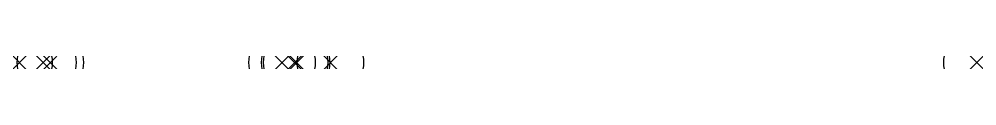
# Model space of a CAD drawing. Header units: metres. Extents: x -14.5 to 0, y 0 to 0.
import ezdxf

# ---------------------------------------------------------------- set-up
doc = ezdxf.new("R2010")
doc.units = ezdxf.units.M
doc.header["$PDMODE"] = 35

msp = doc.modelspace()

# ---------------------------------------------------------------- linework, layer by layer
at = {"ltscale": 2, "extrusion": (0, 1, 0)}
for p in [(-14.47, 0), (-14.11, 0, -16.77), (-14, 0, -8.81), (-10.5, 0, -11.71), (-10.31, 0, -6.38), (-10.28, 0, -15.04), (-9.77, 0, 4.63), (-0.01, 0, 0.8)]:
    msp.add_point(p, dxfattribs=at)

doc.saveas('drawing.dxf')
